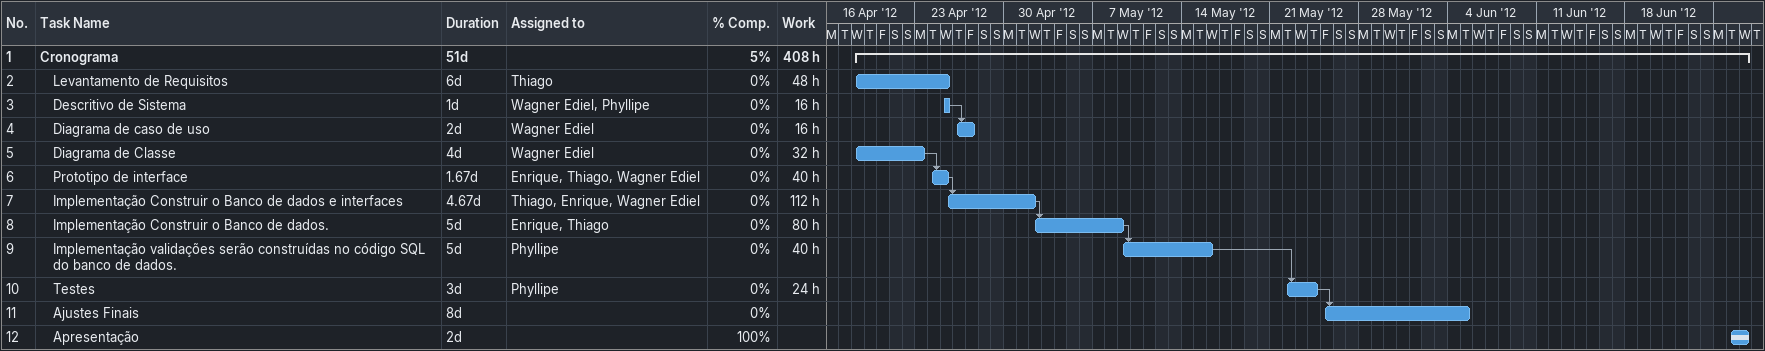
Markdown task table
| ID | Level | Task | Duration | Start | Finish | Predecessors | Resources | % complete | Work (h) |
|---|---|---|---|---|---|---|---|---|---|
| 1 | 1 | **Cronograma** | 51d | 2012-04-18 | 2012-06-27 |  |  | 5 | 408 |
| 2 | 2 | Levantamento de Requisitos | 6d | 2012-04-18 | 2012-04-25 |  | Thiago | 0 | 48 |
| 3 | 2 | Descritivo de Sistema | 1d | 2012-04-25 | 2012-04-25 |  | Wagner Ediel, Phyllipe | 0 | 16 |
| 4 | 2 | Diagrama de caso de uso | 2d | 2012-04-26 | 2012-04-27 | 3 | Wagner Ediel | 0 | 16 |
| 5 | 2 | Diagrama de Classe | 4d | 2012-04-18 | 2012-04-23 |  | Wagner Ediel | 0 | 32 |
| 6 | 2 | Prototipo de interface | 1.67d | 2012-04-24 | 2012-04-25 | 5 | Enrique, Thiago, Wagner Ediel | 0 | 40 |
| 7 | 2 | Implementação Construir o Banco de dados e interfaces | 4.67d | 2012-04-25 | 2012-05-02 | 6 | Thiago, Enrique, Wagner Ediel | 0 | 112 |
| 8 | 2 | Implementação Construir o Banco de dados. | 5d | 2012-05-02 | 2012-05-09 | 7 | Enrique, Thiago | 0 | 80 |
| 9 | 2 | Implementação validações serão construídas no código SQL do banco de dados. | 5d | 2012-05-09 | 2012-05-16 | 8 | Phyllipe | 0 | 40 |
| 10 | 2 | Testes | 3d | 2012-05-22 | 2012-05-24 | 9 | Phyllipe | 0 | 24 |
| 11 | 2 | Ajustes Finais | 8d | 2012-05-25 | 2012-06-05 | 10 |  | 0 |  |
| 12 | 2 | Apresentação | 2d | 2012-06-26 | 2012-06-27 |  |  | 100 |  |
